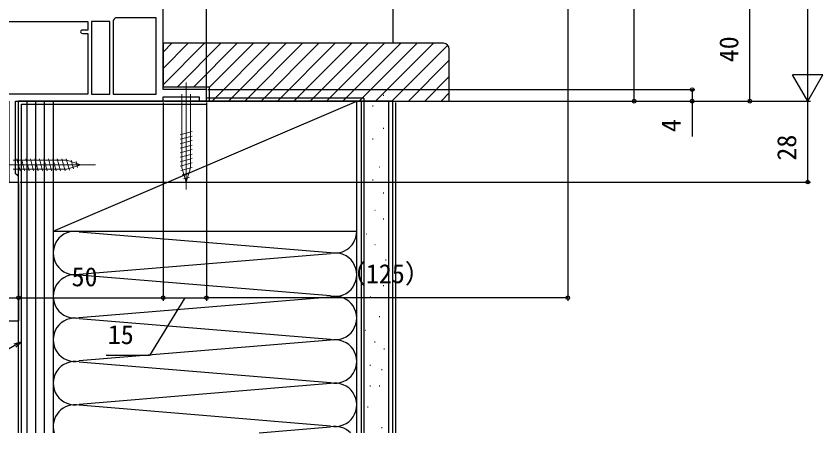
# Model space of a CAD drawing. Units: millimetres, scale not verified. Extents: x -525 to 525, y -783 to 779.
# Drawn here: x -331.8 to -52.8, y 57.4 to 201.5 of the extents above; entities that cross this region are included whole.
import ezdxf
from ezdxf.enums import TextEntityAlignment as Align

# ---------------------------------------------------------------- set-up
doc = ezdxf.new("R2010")
doc.units = ezdxf.units.MM
doc.header["$LTSCALE"] = 4
for name, color, linetype in [('0-3_YKK_11', 7, 'Continuous'), ('0-4_YKK_12', 2, 'Continuous'), ('0-7_YKK_D', 6, 'Continuous'), ('0-9_YSS_K', 3, 'Continuous'), ('0-A_YSS_KE', 3, 'Continuous')]:
    doc.layers.add(name, color=color, linetype=linetype)
doc.layers.add('0-5_YKK_13', color=4, linetype='Continuous', lineweight=18)
doc.styles.add('ＭＳ ゴシック', font='')
doc.styles.get('ＭＳ ゴシック').set_extended_font_data('MS Gothic')

msp = doc.modelspace()

# ---------------------------------------------------------------- linework, layer by layer
at = {"layer": '0-3_YKK_11'}
for points in [[(-395, 172.126), (-334.4, 172.126), (-334.4, 144.126), (-331, 144.126), (-331, 146.026), (-331.5, 146.526), (-332, 147.026), (-332, 172.126), (-281, 172.126), (-281, 173.626), (-268.5, 173.626), (-268.5, 172.126), (-266, 172.126), (-266, 176.126), (-281, 176.126), (-281, 228.126), (-282.8, 228.126), (-282.8, 226.126), (-307.5, 226.126), (-307.5, 222.826)], [(-348.7, 196.726), (-350.6, 196.726), (-350.6, 199.726), (-307, 199.726), (-307, 196.726), (-308.9, 196.726)], [(-298.023, 200.415), (-298.2, 200.033), (-298.2, 174.526), (-283.4, 174.526)], [(-283.4, 174.526), (-283.4, 200.926), (-297.307, 200.926), (-297.689, 200.749)], [(-308.9, 195.526), (-307, 195.526), (-307, 174.526)], [(-307, 174.526), (-351.4, 174.526), (-351.4, 193.326), (-351.262, 193.671)]]:
    msp.add_lwpolyline(points, dxfattribs=at)
msp.add_lwpolyline([(-299.4, 174.526), (-299.4, 199.726), (-305.8, 199.726), (-305.8, 174.526)], close=True, dxfattribs=at)
for centre, radius, start, end in [((-299.9, 202.626), 2.9, 310.32022, 319.67978), ((-308.9, 196.126), 0.6, 89.99999, 270.00001)]:
    msp.add_arc(centre, radius, start, end, dxfattribs=at)
at = {"layer": '0-4_YKK_12'}
msp.add_line((-266, 175.626), (-266, 237.857), dxfattribs=at)
at = {"layer": '0-5_YKK_13'}
for p, q in [((-273, 178.626), (-273, 141.626)), ((-274.55, 174.576), (-274.55, 149.042)), ((-271.45, 174.576), (-271.45, 149.042)), ((-270.9, 161.616), (-275.1, 160.491)), ((-270.9, 160.063), (-275.1, 158.938)), ((-270.9, 158.51), (-275.1, 157.385)), ((-270.9, 156.957), (-275.1, 155.832)), ((-270.9, 155.404), (-275.1, 154.279)), ((-270.9, 153.851), (-275.1, 152.726)), ((-314.316, 151.676), (-332.85, 151.676)), ((-330.423, 148.026), (-331.549, 152.226)), ((-328.87, 148.026), (-329.996, 152.226)), ((-327.317, 148.026), (-328.443, 152.226)), ((-325.765, 148.026), (-326.89, 152.226)), ((-324.212, 148.026), (-325.337, 152.226)), ((-322.659, 148.026), (-323.784, 152.226)), ((-321.106, 148.026), (-322.231, 152.226)), ((-319.553, 148.026), (-320.678, 152.226)), ((-318, 148.026), (-319.125, 152.226)), ((-316.447, 148.026), (-317.572, 152.226)), ((-314.894, 148.026), (-316.02, 152.226)), ((-313.411, 148.285), (-314.467, 152.226)), ((-309.4, 150.126), (-314.316, 151.676)), ((-311.979, 148.736), (-312.792, 151.772)), ((-310.547, 149.188), (-311.096, 151.237)), ((-270.9, 152.298), (-275.1, 151.173)), ((-270.9, 150.746), (-275.1, 149.62)), ((-339.4, 150.126), (-304.4, 150.126)), ((-332.85, 148.576), (-314.316, 148.576)), ((-309.4, 150.126), (-314.316, 148.576)), ((-270.9, 149.193), (-274.841, 148.137)), ((-273, 144.126), (-274.55, 149.042)), ((-273, 144.126), (-271.45, 149.042)), ((-273, 144.126), (-271.45, 149.042)), ((-271.353, 147.518), (-274.389, 146.705)), ((-271.888, 145.822), (-273.938, 145.273))]:
    msp.add_line(p, q, dxfattribs=at)
at = {"layer": '0-7_YKK_D'}
for p, q in [((-58.004, 182.626), (-58.004, 509.626)), ((-118.004, 172.126), (-118.004, 266.126)), ((-140.986, 253.82), (-140.986, 103.126)), ((-78.004, 172.126), (-78.004, 212.126)), ((-58.004, 172.126), (-58.004, 190.312)), ((-58.004, 172.126), (-63.254, 181.219)), ((-52.754, 181.219), (-63.254, 181.219)), ((-58.004, 172.126), (-52.754, 181.219)), ((-265.5, 176.126), (-97.004, 176.126)), ((-281, 171.626), (-281, 103.126)), ((-281, 171.626), (-281, 103.126)), ((-280.5, 172.126), (-77.004, 172.126)), ((-280.5, 172.126), (-57.004, 172.126)), ((-280.5, 172.126), (-57.004, 172.126)), ((-266, 171.626), (-266, 103.126)), ((-266, 171.626), (-266, 103.126)), ((-265.5, 172.126), (-97.004, 172.126)), ((-181, 172.126), (-117.004, 172.126)), ((-58.004, 144.126), (-58.004, 172.126)), ((-331, 143.626), (-331, 103.126)), ((-331, 143.626), (-331, 103.126)), ((-330.5, 144.126), (-57.004, 144.126)), ((-396, 104.126), (-331, 104.126)), ((-331, 104.126), (-281, 104.126)), ((-281, 104.126), (-266, 104.126)), ((-140.986, 104.126), (-266, 104.126))]:
    msp.add_line(p, q, dxfattribs=at)
for points in [[(-98.004, 176.126), (-98.004, 172.126), (-98.004, 159.9)], [(-273.5, 104.126), (-285.683, 84.126), (-300.728, 84.126)], [(-330.003, 88.901), (-332.212, 87.626), (-372.915, 64.126), (-461.102, 64.126)], [(-332.553, 88.218), (-330.003, 88.901), (-331.87, 87.034)]]:
    msp.add_lwpolyline(points, dxfattribs=at)
for centre in [(-98.004, 176.126), (-118.004, 172.126), (-98.004, 172.126), (-78.004, 172.126), (-58.004, 144.126), (-331, 104.126), (-331, 104.126), (-281, 104.126), (-281, 104.126), (-266, 104.126), (-266, 104.126), (-140.986, 104.126)]:
    msp.add_circle(centre, 0.637, dxfattribs=at)
at = {"layer": '0-9_YSS_K'}
for p, q in [((-201.5, 246.375), (-201.5, 192.126)), ((-281, 189.096), (-277.97, 192.126)), ((-281, 183.439), (-272.313, 192.126)), ((-281, 177.783), (-266.657, 192.126)), ((-276, 177.126), (-261, 192.126)), ((-270.343, 177.126), (-255.343, 192.126)), ((-265, 176.812), (-249.686, 192.126)), ((-264.029, 172.126), (-244.029, 192.126)), ((-258.372, 172.126), (-238.372, 192.126)), ((-252.715, 172.126), (-232.715, 192.126)), ((-247.059, 172.126), (-227.059, 192.126)), ((-241.402, 172.126), (-221.402, 192.126)), ((-235.745, 172.126), (-215.745, 192.126)), ((-230.088, 172.126), (-210.088, 192.126)), ((-224.431, 172.126), (-204.431, 192.126)), ((-218.774, 172.126), (-198.774, 192.126)), ((-213.117, 172.126), (-193.117, 192.126)), ((-207.461, 172.126), (-187.461, 192.126)), ((-201.804, 172.126), (-182.491, 191.439)), ((-196.147, 172.126), (-182, 186.273)), ((-190.49, 172.126), (-182, 180.616)), ((-204.801, 174.247), (-204.601, 174.247)), ((-184.833, 172.126), (-182, 174.959)), ((-319, 172.126), (-331, 172.126)), ((-331, 57.425), (-331, 172.126)), ((-328, 57.425), (-328, 172.126)), ((-325, 57.425), (-325, 172.126)), ((-322, 57.425), (-322, 172.126)), ((-319, 127.126), (-214, 172.126)), ((-319, 172.126), (-319, 57.425)), ((-212.5, 172.126), (-212.5, 57.425)), ((-208.53, 170.517), (-208.33, 170.517)), ((-203, 172.126), (-203, 57.425)), ((-200.5, 57.425), (-200.5, 171.627)), ((-211.514, 165.795), (-211.314, 165.795)), ((-204.801, 162.811), (-204.601, 162.811)), ((-208.53, 159.081), (-208.33, 159.081)), ((-211.514, 153.86), (-211.314, 153.86)), ((-206.293, 149.384), (-206.093, 149.384)), ((-208.53, 144.908), (-208.33, 144.908)), ((-331, 141.126), (-331, 96.126)), ((-204.801, 140.432), (-204.601, 140.432)), ((-211.514, 137.448), (-211.314, 137.448)), ((-207.784, 134.464), (-207.584, 134.464)), ((-204.801, 131.48), (-204.601, 131.48)), ((-319, 127.126), (-319, 57.425)), ((-309.968, 126.968), (-223.031, 119.784)), ((-214, 63.403), (-214, 127.126)), ((-210.768, 126.258), (-210.568, 126.258)), ((-207.784, 122.528), (-207.584, 122.528)), ((-309.968, 112.284), (-223.031, 119.468)), ((-204.055, 117.306), (-203.855, 117.306)), ((-223.031, 104.784), (-309.968, 111.968)), ((-208.53, 112.83), (-208.33, 112.83)), ((-204.801, 108.355), (-204.601, 108.355)), ((-309.968, 97.284), (-223.031, 104.468)), ((-209.276, 104.625), (-209.076, 104.625)), ((-206.217, 97.694), (-206.017, 97.694)), ((-349, 96.126), (-331, 96.126)), ((-309.968, 96.968), (-223.031, 89.784)), ((-211.019, 92.892), (-210.819, 92.892)), ((-223.031, 89.468), (-309.968, 82.284)), ((-207.817, 88.89), (-207.617, 88.89)), ((-204.616, 86.489), (-204.416, 86.489)), ((-309.968, 81.968), (-223.031, 74.784)), ((-209.418, 80.887), (-209.218, 80.887)), ((-205.416, 79.287), (-205.216, 79.287)), ((-223.031, 74.468), (-309.968, 67.284)), ((-209.418, 73.684), (-209.218, 73.684)), ((-206.217, 73.684), (-206.017, 73.684)), ((-223.031, 59.784), (-309.968, 66.968)), ((-210.218, 66.482), (-210.018, 66.482)), ((-247.745, 57.425), (-223.031, 59.468)), ((-205.416, 59.279), (-205.216, 59.279))]:
    msp.add_line(p, q, dxfattribs=at)
for centre, start, end in [((-311.5, 119.626), 78.21647, 281.78351), ((-221.5, 127.126), 258.21646, 0), ((-221.5, 112.126), 258.21646, 101.78354), ((-311.5, 104.626), 78.21647, 281.78351), ((-221.5, 97.126), 258.21646, 101.78354), ((-311.5, 89.626), 78.21647, 281.78351), ((-221.5, 82.126), 258.21646, 101.78354), ((-311.5, 74.626), 78.21647, 281.78352), ((-221.5, 67.126), 258.21646, 101.78354), ((-311.5, 59.626), 78.21647, 197.05965), ((-221.5, 52.126), 44.96162, 101.78354)]:
    msp.add_arc(centre, 7.5, start, end, dxfattribs=at)
at = {"layer": '0-A_YSS_KE'}
for p, q in [((-211.5, 173.126), (-266, 173.126)), ((-211.5, 173.126), (-211.5, 57.425)), ((-214, 57.425), (-214, 172.126))]:
    msp.add_line(p, q, dxfattribs=at)
for points in [[(-184, 192.126), (-281, 192.126), (-281, 177.126), (-265, 177.126), (-265, 172.126), (-182, 172.126), (-182, 190.126)], [(-330, 57.425), (-330, 171.126), (-266, 171.126)], [(-201.5, 57.425), (-201.5, 172.126), (-214, 172.126)]]:
    msp.add_lwpolyline(points, dxfattribs=at)
msp.add_lwpolyline([(-214, 127.126), (-214, 172.126), (-319, 172.126), (-319, 127.126)], close=True, dxfattribs=at)
msp.add_arc((-184, 190.126), 2, 0.00001, 89.99999, dxfattribs=at)

# ---------------------------------------------------------------- texts
at = {"layer": '0-7_YKK_D', "style": 'ＭＳ ゴシック'}
for s, p in [('40', (-80.004, 185.58)), ('4', (-100.004, 161.439)), ('28', (-60.004, 151.555))]:
    msp.add_text(s, height=6.598, rotation=90, dxfattribs=at).set_placement(p, align=Align.BOTTOM_LEFT)
for s, p in [('50', (-312.647, 106.126)), ('（125）', (-219.831, 107.2)), ('15', (-300.109, 86.126))]:
    msp.add_text(s, height=6.598, dxfattribs=at).set_placement(p, align=Align.BOTTOM_LEFT)

doc.saveas('drawing.dxf')
